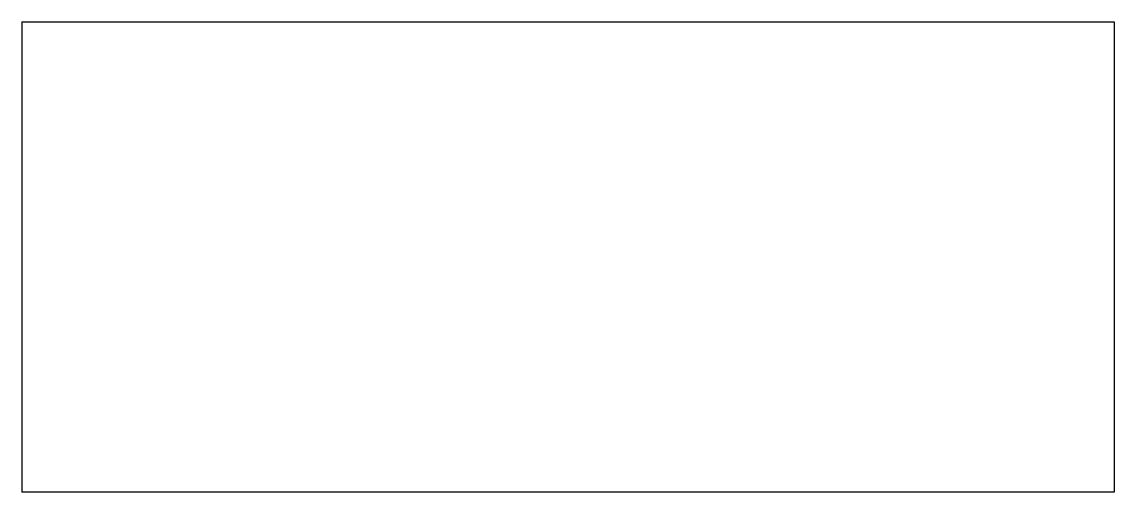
# Model space of a CAD drawing. Extents: x 2.58 to 6.33, y -0.81 to 0.81.
import ezdxf

# ---------------------------------------------------------------- set-up
doc = ezdxf.new("R2010")
doc.units = 0
doc.layers.add('VISIBLE', color=7, linetype='CONTINUOUS')

msp = doc.modelspace()

# ---------------------------------------------------------------- linework, layer by layer
at = {"layer": 'VISIBLE'}
for p, q in [((2.5845, 0.8053), (6.325, 0.8053)), ((2.5845, 0.8053), (2.5845, -0.8053)), ((6.325, 0.8053), (6.325, -0.8053)), ((6.325, -0.8053), (2.5845, -0.8053))]:
    msp.add_line(p, q, dxfattribs=at)

doc.saveas('drawing.dxf')
